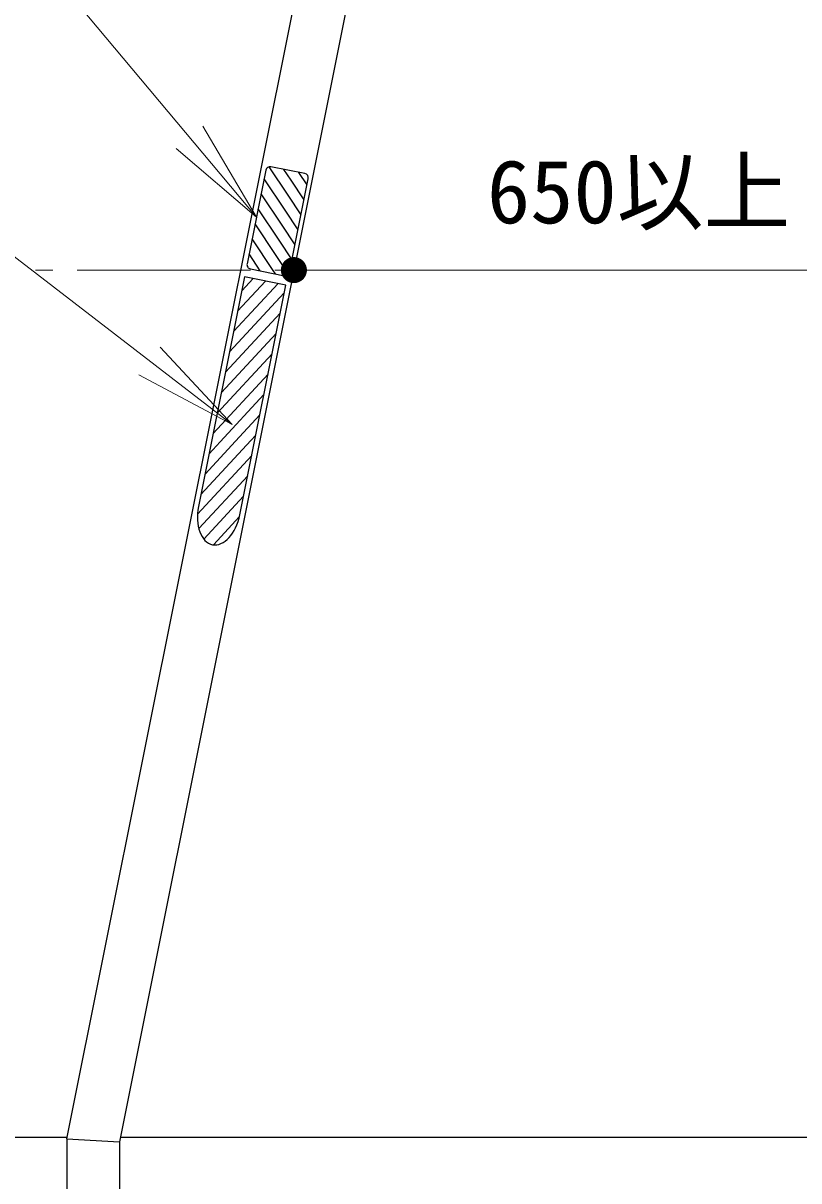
# Model space of a CAD drawing. Units: millimetres at full size, sheet at 1:40; details may follow other scales. Extents: x 600 to 16200, y 600 to 11280.
# Drawn here: x 1888 to 2782, y 3074 to 4408 of the extents above; entities that cross this region are included whole.
import ezdxf
from ezdxf.enums import TextEntityAlignment as Align

# ---------------------------------------------------------------- set-up
doc = ezdxf.new("R2010")
doc.units = ezdxf.units.MM
doc.header["$LTSCALE"] = 40
doc.linetypes.add('USER1', pattern=[0.3, 0.2, -0.025, 0.05, -0.025])
doc.linetypes.add('USER3', pattern=[6.9, 5, -0.7, 0.5, -0.7])
for name, color, linetype, lineweight in [('D-BMK\u3000構造物基準線(中心線等)', 2, 'USER1', 13), ('D-STR-DIM\u3000寸法線、寸法値', 7, 'Continuous', 13), ('D-STR-HTXT\u3000旗上げ', 7, 'Continuous', 13), ('D-STR\u3000構造物外形線', 1, 'Continuous', 25)]:
    doc.layers.add(name, color=color, linetype=linetype, lineweight=lineweight)
doc.styles.add('ＭＳ ゴシック', font='')
doc.styles.get('ＭＳ ゴシック').set_extended_font_data('MS Gothic')

# ---------------------------------------------------------------- blocks, each defined once
blk = doc.blocks.new('filled_dot')
at = {"color": 0, "linetype": 'Continuous', "lineweight": -2, "const_width": 1.25}
blk.add_lwpolyline([(-0.625, 0, 1), (0.625, 0, 1)], format="xyb", close=True, dxfattribs=at)
blk = doc.blocks.new('open_arrow')
at = {"color": 0, "linetype": 'Continuous', "lineweight": -2}
blk.add_lwpolyline([(7.5, 1.25), (0, 0), (7.5, -1.25)], dxfattribs=at)

msp = doc.modelspace()

# ---------------------------------------------------------------- linework, layer by layer
at = {"layer": 'D-BMK\u3000構造物基準線(中心線等)', "linetype": 'USER3'}
msp.add_line((5738.09, 4123.8), (1900.54, 4123.8), dxfattribs=at)
at = {"layer": 'D-STR-DIM\u3000寸法線、寸法値'}
msp.add_line((2200.02, 4123.8), (2994.52, 4123.8), dxfattribs=at)
at = {"layer": 'D-STR-HTXT\u3000旗上げ'}
for points in [[(2156.81, 4185.01), (1767.38, 4649.25), (1751.38, 4649.25), (721.43, 4649.25), (1236.4, 4649.25)], [(2128.73, 3945.72), (1562.31, 4381.96), (720.75, 4381.96), (1237.25, 4381.96)]]:
    msp.add_lwpolyline(points, dxfattribs=at)
at = {"layer": 'D-STR\u3000構造物外形線'}
for p, q in [((1938.4, 3122.2), (2411.6, 5486.91)), ((2470.44, 5475.14), (1998.9, 3118.76)), ((2167.61, 4238.94), (2146.02, 4131.08)), ((2193.32, 4210.13), (2171.51, 4242.85)), ((2212.71, 4235.01), (2173.49, 4242.86)), ((2196.78, 4227.47), (2188.53, 4239.85)), ((2215.26, 4222.28), (2205.87, 4236.38)), ((2189.85, 4192.8), (2165.64, 4229.12)), ((2195.05, 4121.26), (2216.63, 4229.13)), ((2211.79, 4204.95), (2196.78, 4227.47)), ((2186.38, 4175.46), (2162.17, 4211.78)), ((2208.33, 4187.61), (2193.32, 4210.13)), ((2182.91, 4158.13), (2158.7, 4194.45)), ((2204.86, 4170.28), (2189.85, 4192.8)), ((2179.44, 4140.8), (2155.23, 4177.12)), ((2201.39, 4152.94), (2186.38, 4175.46)), ((2175.97, 4123.46), (2151.77, 4159.78)), ((2197.92, 4135.61), (2182.91, 4158.13)), ((2161.31, 4122.92), (2148.3, 4142.45)), ((2193.96, 4119.01), (2179.44, 4140.8)), ((2149.94, 4125.19), (2189.17, 4117.34)), ((2135.14, 4076.3), (2167.4, 4111.11)), ((2139.83, 4099.76), (2153.01, 4113.98)), ((2178.65, 4119.45), (2175.97, 4123.46)), ((2125.75, 4029.4), (2188.97, 4097.6)), ((2130.45, 4052.85), (2181.78, 4108.24)), ((2121.06, 4005.94), (2184.27, 4074.15)), ((2116.37, 3982.49), (2179.58, 4050.7)), ((2111.67, 3959.03), (2174.89, 4027.24)), ((2106.98, 3935.58), (2170.19, 4003.79)), ((2115.12, 3925.98), (2165.5, 3980.34)), ((2132.79, 3926.65), (2160.81, 3956.88)), ((2092.9, 3865.22), (2150.45, 3927.32)), ((2097.59, 3888.67), (2132.79, 3926.65)), ((2102.29, 3912.13), (2115.12, 3925.98)), ((2150.45, 3927.32), (2156.11, 3933.43)), ((2088.96, 3842.58), (2151.42, 3909.97)), ((2090.4, 3825.74), (2146.73, 3886.52)), ((2096.18, 3813.59), (2142.03, 3863.07)), ((2107.17, 3807.06), (2137.29, 3839.56)), ((1938.72, 3123.8), (1516.79, 3123.8)), ((5638.4, 3123.8), (1999.91, 3123.8)), ((1938.4, 3122.2), (1938.4, 2623.8)), ((1938.4, 3122.2), (1998.9, 3118.76)), ((1998.9, 3118.76), (1998.9, 2623.8))]:
    msp.add_line(p, q, dxfattribs=at)
msp.add_lwpolyline([(2137.75, 3841.66), (2190.74, 4106.45), (2143.08, 4115.96), (2090.09, 3851.2)], dxfattribs=at)
for centre, start, end in [((2172.51, 4237.96), 78.68401, 168.68401), ((2211.73, 4230.11), 348.68401, 78.68401), ((2150.92, 4130.09), 168.68401, 258.68401), ((2190.15, 4122.25), 258.68401, 348.68401)]:
    msp.add_arc(centre, 5, start, end, dxfattribs=at)
msp.add_ellipse((2113.92, 3846.43), major_axis=(-7.84, -39.19), ratio=0.607949, start_param=4.712389, end_param=7.8539816, dxfattribs=at)

# ---------------------------------------------------------------- block references
at = {"layer": 'D-STR-DIM\u3000寸法線、寸法値', "xscale": 12, "yscale": 12}
msp.add_blockref('filled_dot', (2200.02, 4123.8), dxfattribs=at)
at = {"layer": 'D-STR-HTXT\u3000旗上げ', "xscale": 16, "yscale": 16}
for p, rotation in [((2156.81, 4185.01), 130), ((2128.73, 3945.72), 142.4)]:
    msp.add_blockref('open_arrow', p, dxfattribs=dict(at, rotation=rotation))

# ---------------------------------------------------------------- texts
at = {"layer": 'D-STR-DIM\u3000寸法線、寸法値', "style": 'ＭＳ ゴシック'}
msp.add_text('650以上', height=73.31, dxfattribs=at).set_placement((2597.27, 4214.39), align=Align.MIDDLE_CENTER)

doc.saveas('drawing.dxf')
